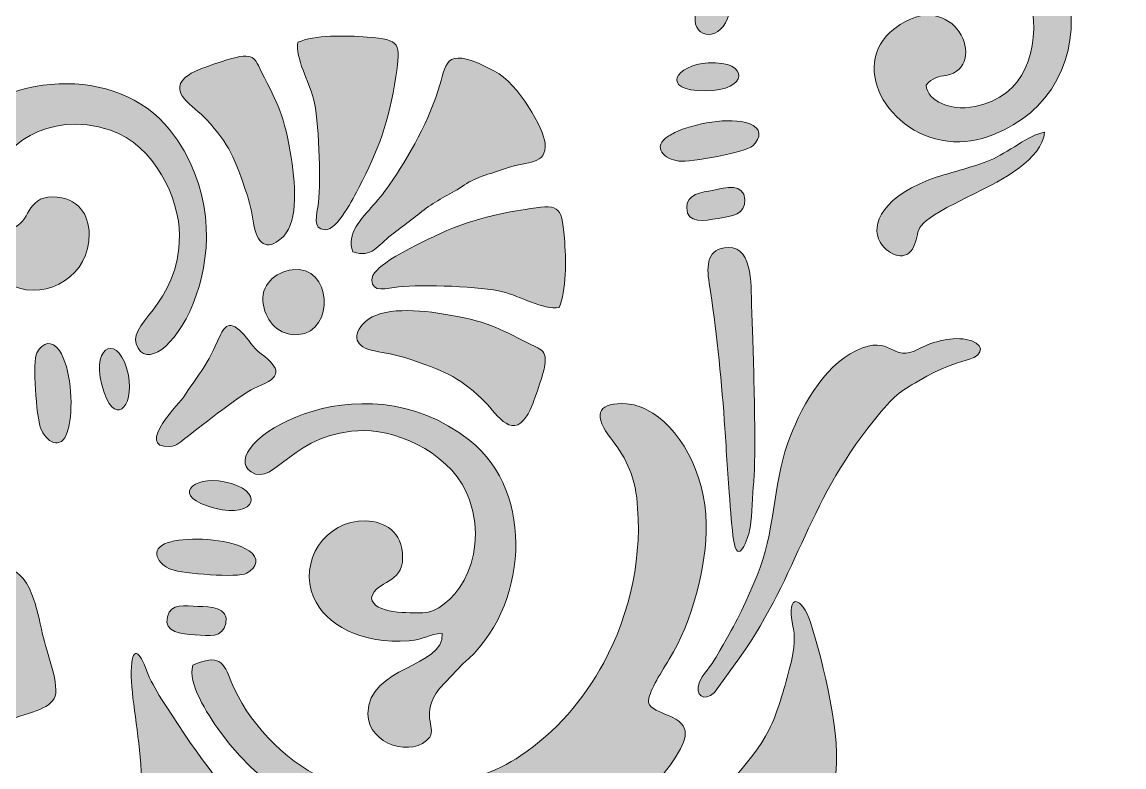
# Model space of a CAD drawing. Header units: inches. Extents: x -234 to 830, y -111 to 952.
# Drawn here: x -10.6 to 169.3, y 82.4 to 204 of the extents above; entities that cross this region are included whole.
import ezdxf

# ---------------------------------------------------------------- set-up
doc = ezdxf.new("R2010")
doc.units = ezdxf.units.IN
doc.header["$MEASUREMENT"] = 0
doc.layers.add('图层 1', color=7, linetype='Continuous')

# ---------------------------------------------------------------- blocks, each defined once
blk = doc.blocks.new('block 2')
at = {"layer": '图层 1', "true_color": 0xffffff}
h = blk.add_hatch(color=7, dxfattribs=at)
h.dxf.hatch_style = 2
edge = h.paths.add_edge_path()
edge.add_spline(control_points=[(102.31, 212.94), (101.08, 210.61), (100.11, 208.19), (99.47, 205.76), (98.33, 201.5), (103.09, 200.54), (104.59, 204.65), (107.08, 211.4), (109.58, 216.29), (114.31, 220.21), (116.01, 221.62), (118, 222.9), (120.39, 224.1), (125.6, 226.74), (134.17, 226.8), (140.76, 224.4), (155.88, 218.9), (161.18, 191.7), (143.42, 190.05), (141.45, 189.87), (137.32, 190.81), (137.02, 193.76), (138.03, 194.96), (139.2, 195.15), (140.27, 195.34), (147.58, 196.65), (141.53, 210.36), (131.9, 203), (123.78, 196.81), (131.53, 184.27), (142.52, 184.47), (147.35, 184.56), (152.51, 187.57), (155.16, 190.26), (169.34, 204.65), (154.21, 231.82), (135.23, 231.82), (127.17, 231.82), (122.57, 230.97), (116.62, 227.82), (110.71, 224.68), (105.58, 219.15), (102.31, 212.94)], knot_values=[0, 0, 0, 0, 1, 1, 1, 2, 2, 2, 3, 3, 3, 4, 4, 4, 5, 5, 5, 6, 6, 6, 7, 7, 7, 8, 8, 8, 9, 9, 9, 10, 10, 10, 11, 11, 11, 12, 12, 12, 13, 13, 13, 14, 14, 14, 14], degree=3, periodic=1)
h = blk.add_hatch(color=7, dxfattribs=at)
h.dxf.hatch_style = 2
edge = h.paths.add_edge_path()
edge.add_spline(control_points=[(18.53, 215.38), (15.9, 220.56), (8.29, 224.99), (-0.08, 225.08), (-7.05, 225.16), (-16.16, 222.73), (-22.19, 219.03), (-24.9, 217.37), (-27.5, 215.67), (-29.28, 215.62), (-30.27, 215.94), (-30.88, 217.68), (-31.33, 218.77), (-33.04, 222.89), (-35.12, 222), (-38.64, 219.77), (-40.83, 218.37), (-42.71, 216.55), (-43.59, 215.52), (-59.85, 196.47), (-55.67, 161.3), (-34.13, 145.75), (-30.85, 143.38), (-26.13, 140.41), (-23.18, 141.23), (-21.29, 145.51), (-22.6, 146.23), (-25.89, 147.52), (-32.21, 150), (-38.74, 156.16), (-41.61, 162.4), (-46.15, 172.24), (-43.3, 186.8), (-37.94, 194.79), (-34.14, 200.46), (-28.84, 205.06), (-22.78, 208.32), (-14.58, 212.74), (-5, 214.76), (4.14, 213.71), (6.56, 213.42), (8.45, 212.78), (9.98, 212.02), (11.86, 211.07), (13.22, 209.94), (14.45, 209.07), (18, 206.51), (19.79, 207.68), (19.5, 212.05), (19.42, 213.17), (19.09, 214.29), (18.53, 215.38)], knot_values=[0, 0, 0, 0, 1, 1, 1, 2, 2, 2, 3, 3, 3, 4, 4, 4, 5, 5, 5, 6, 6, 6, 7, 7, 7, 8, 8, 8, 9, 9, 9, 10, 10, 10, 11, 11, 11, 12, 12, 12, 13, 13, 13, 14, 14, 14, 15, 15, 15, 16, 16, 16, 17, 17, 17, 17], degree=3, periodic=1)
h = blk.add_hatch(color=7, dxfattribs=at)
h.dxf.hatch_style = 2
edge = h.paths.add_edge_path()
edge.add_spline(control_points=[(34.45, 200.74), (33.97, 198.16), (36.31, 194.29), (37.01, 191.51), (37.84, 188.27), (38.25, 178.31), (37.8, 174.59), (37.55, 172.49), (36.76, 170.21), (38.89, 170.13), (40.91, 170.05), (43.55, 175.35), (44.42, 177.04), (47.56, 183.09), (49.34, 187.69), (50.45, 195.17), (51.25, 200.59), (51.35, 201.16), (45.77, 201.6), (42.29, 201.87), (37.09, 201.94), (34.45, 200.74)], knot_values=[0, 0, 0, 0, 1, 1, 1, 2, 2, 2, 3, 3, 3, 4, 4, 4, 5, 5, 5, 6, 6, 6, 7, 7, 7, 7], degree=3, periodic=1)
h = blk.add_hatch(color=7, dxfattribs=at)
h.dxf.hatch_style = 2
edge = h.paths.add_edge_path()
edge.add_spline(control_points=[(49.37, 177.41), (47.4, 174.6), (45.14, 172.6), (43.96, 170.64), (43.18, 169.33), (42.87, 168.04), (43.44, 166.54), (46.57, 165.41), (47.5, 167.63), (49.73, 169.29), (51.67, 170.74), (53.55, 172.24), (55.41, 173.64), (57.36, 175.11), (59.52, 175.97), (61.65, 177.45), (63.66, 178.83), (66.23, 179.33), (68.84, 180.28), (71.84, 181.37), (75.11, 180.62), (74.81, 184.25), (74.63, 186.52), (70.51, 193.97), (66.55, 196.05), (58.67, 200.23), (58.72, 197.59), (57.63, 193.79), (56.07, 188.35), (52.5, 181.86), (49.37, 177.41)], knot_values=[0, 0, 0, 0, 1, 1, 1, 2, 2, 2, 3, 3, 3, 4, 4, 4, 5, 5, 5, 6, 6, 6, 7, 7, 7, 8, 8, 8, 9, 9, 9, 10, 10, 10, 10], degree=3, periodic=1)
h = blk.add_hatch(color=7, dxfattribs=at)
h.dxf.hatch_style = 2
edge = h.paths.add_edge_path()
edge.add_spline(control_points=[(28, 196.94), (27.08, 198.84), (26.34, 199.2), (19.67, 196.79), (18.56, 196.39), (17.56, 196.02), (16.73, 195.48), (12.6, 192.8), (17.58, 190.27), (19.48, 188.18), (23.4, 183.9), (24.06, 182.01), (26.2, 175.71), (26.75, 174.08), (27.01, 172.29), (27.33, 170.59), (27.93, 167.44), (29.88, 166.69), (32.14, 169.11), (34.53, 171.67), (34.11, 177.78), (33.21, 182.88), (31.98, 189.84), (30.87, 191.02), (28, 196.94)], knot_values=[0, 0, 0, 0, 1, 1, 1, 2, 2, 2, 3, 3, 3, 4, 4, 4, 5, 5, 5, 6, 6, 6, 7, 7, 7, 8, 8, 8, 8], degree=3, periodic=1)
h = blk.add_hatch(color=7, dxfattribs=at)
h.dxf.hatch_style = 2
edge = h.paths.add_edge_path()
edge.add_spline(control_points=[(3.83, 186.4), (11.08, 183.94), (15.13, 175.1), (15.13, 169.24), (15.13, 157.5), (5.86, 154.69), (8.37, 150.77), (12.36, 144.52), (27.96, 168.21), (13.5, 186.48), (5, 197.23), (-14.03, 196.06), (-22.98, 185.3), (-22.98, 185.3), (-26.96, 181.52), (-26.96, 181.52), (-31.33, 178.22), (-33.12, 181.03), (-34.93, 179.93), (-38.33, 177.34), (-36.24, 169.82), (-31.1, 169.82), (-23.24, 169.82), (-23.64, 182.37), (-17.98, 181.95), (-18.08, 179.81), (-18.95, 179.21), (-19.19, 176.56), (-19.86, 168.74), (-16.53, 162.87), (-12.08, 160.95), (-6.37, 158.5), (0.54, 162.78), (0.38, 169.44), (0.3, 172.54), (-1.3, 175.46), (-5.61, 175.49), (-10, 175.52), (-9.16, 171.24), (-12.19, 170.4), (-14.89, 170.71), (-14.61, 176.82), (-14.61, 178.83), (-14.61, 183.09), (-6.52, 189.91), (3.83, 186.4)], knot_values=[0, 0, 0, 0, 1, 1, 1, 2, 2, 2, 3, 3, 3, 4, 4, 4, 5, 5, 5, 6, 6, 6, 7, 7, 7, 8, 8, 8, 9, 9, 9, 10, 10, 10, 11, 11, 11, 12, 12, 12, 13, 13, 13, 14, 14, 14, 15, 15, 15, 15], degree=3, periodic=1)
h = blk.add_hatch(color=7, dxfattribs=at)
h.dxf.hatch_style = 2
edge = h.paths.add_edge_path()
edge.add_spline(control_points=[(100.99, 192.8), (108.05, 192.8), (108.37, 197.76), (101.44, 197.38), (96.08, 197.07), (93.46, 192.8), (100.99, 192.8)], knot_values=[0, 0, 0, 0, 1, 1, 1, 2, 2, 2, 2], degree=3, periodic=1)
h = blk.add_hatch(color=7, dxfattribs=at)
h.dxf.hatch_style = 2
edge = h.paths.add_edge_path()
edge.add_spline(control_points=[(95.01, 185.46), (92.09, 183.63), (94.35, 181.59), (96.64, 181.35), (98.59, 181.14), (107.56, 182.73), (108.72, 183.82), (110.16, 185.17), (110.14, 186.77), (108.16, 187.48), (104.98, 188.6), (99.06, 187.48), (96, 186), (95.65, 185.82), (95.32, 185.65), (95.01, 185.46)], knot_values=[0, 0, 0, 0, 1, 1, 1, 2, 2, 2, 3, 3, 3, 4, 4, 4, 5, 5, 5, 5], degree=3, periodic=1)
h = blk.add_hatch(color=7, dxfattribs=at)
h.dxf.hatch_style = 2
edge = h.paths.add_edge_path()
edge.add_spline(control_points=[(156.38, 186.08), (153.98, 185.68), (150.16, 182.62), (147.5, 181.49), (144.58, 180.26), (140.49, 179.44), (137.5, 178.27), (128.99, 174.97), (127.85, 170.14), (129.86, 167.61), (131.46, 165.63), (134.25, 164.86), (135.24, 167.98), (136.14, 170.83), (134.76, 171.08), (145.11, 176.12), (149.32, 178.19), (155.96, 181.59), (156.38, 186.08)], knot_values=[0, 0, 0, 0, 1, 1, 1, 2, 2, 2, 3, 3, 3, 4, 4, 4, 5, 5, 5, 6, 6, 6, 6], degree=3, periodic=1)
h = blk.add_hatch(color=7, dxfattribs=at)
h.dxf.hatch_style = 2
edge = h.paths.add_edge_path()
edge.add_spline(control_points=[(107.43, 175.06), (107.33, 177.8), (104.22, 176.99), (102.35, 176.61), (100.3, 176.18), (97.9, 176.02), (97.95, 173.72), (98.01, 171.05), (100.82, 171.59), (103.1, 171.99), (105.38, 172.37), (107.53, 172.57), (107.43, 175.06)], knot_values=[0, 0, 0, 0, 1, 1, 1, 2, 2, 2, 3, 3, 3, 4, 4, 4, 4], degree=3, periodic=1)
h = blk.add_hatch(color=7, dxfattribs=at)
h.dxf.hatch_style = 2
edge = h.paths.add_edge_path()
edge.add_spline(control_points=[(71.54, 173.45), (64.06, 172.34), (59.47, 170.56), (53.42, 167.43), (51.73, 166.55), (46.43, 163.91), (46.51, 161.91), (46.58, 159.77), (48.86, 160.56), (50.96, 160.81), (54.68, 161.26), (64.65, 160.85), (67.88, 160.02), (70.66, 159.31), (74.53, 156.98), (77.12, 157.45), (78.3, 160.1), (78.25, 165.3), (77.97, 168.78), (77.53, 174.37), (76.96, 174.27), (71.54, 173.45)], knot_values=[0, 0, 0, 0, 1, 1, 1, 2, 2, 2, 3, 3, 3, 4, 4, 4, 5, 5, 5, 6, 6, 6, 7, 7, 7, 7], degree=3, periodic=1)
h = blk.add_hatch(color=7, dxfattribs=at)
h.dxf.hatch_style = 2
edge = h.paths.add_edge_path()
edge.add_spline(control_points=[(104.08, 139.01), (104.31, 135.62), (104.59, 131.18), (104.88, 127.23), (105.1, 124.11), (105.34, 121.29), (105.59, 119.5), (106.22, 115.06), (107.99, 119.55), (108.29, 121.47), (108.66, 123.78), (108.67, 126.7), (108.88, 128.95), (109.06, 130.88), (109.08, 134.85), (109.03, 139.25), (108.97, 144.42), (108.81, 150.22), (108.67, 154.09), (108.62, 155.17), (108.58, 156.1), (108.56, 156.82), (108.4, 160.28), (108.96, 167.35), (104.73, 167.24), (101.22, 167.16), (101.16, 164.33), (101.61, 161.43), (102.75, 154.02), (103.55, 146.51), (104.08, 139.01)], knot_values=[0, 0, 0, 0, 1, 1, 1, 2, 2, 2, 3, 3, 3, 4, 4, 4, 5, 5, 5, 6, 6, 6, 7, 7, 7, 8, 8, 8, 9, 9, 9, 10, 10, 10, 10], degree=3, periodic=1)
h = blk.add_hatch(color=7, dxfattribs=at)
h.dxf.hatch_style = 2
edge = h.paths.add_edge_path()
edge.add_spline(control_points=[(28.82, 157.83), (29.32, 155.16), (31.3, 152.78), (34.54, 153.01), (40.54, 153.45), (40.08, 164.54), (33.51, 163.6), (30.78, 163.2), (28.2, 161.17), (28.82, 157.83)], knot_values=[0, 0, 0, 0, 1, 1, 1, 2, 2, 2, 3, 3, 3, 3], degree=3, periodic=1)
h = blk.add_hatch(color=7, dxfattribs=at)
h.dxf.hatch_style = 2
edge = h.paths.add_edge_path()
edge.add_spline(control_points=[(52.08, 149.2), (58.38, 147.06), (60.28, 146.39), (64.55, 142.48), (66.63, 140.59), (69.17, 135.6), (71.85, 139.74), (72.38, 140.56), (72.76, 141.57), (73.15, 142.67), (75.57, 149.35), (75.22, 150.08), (73.32, 151), (67.39, 153.88), (66.21, 154.99), (59.26, 156.21), (54.15, 157.12), (48.05, 157.54), (45.48, 155.14), (43.07, 152.9), (43.81, 150.94), (46.95, 150.34), (48.65, 150.01), (50.45, 149.76), (52.08, 149.2)], knot_values=[0, 0, 0, 0, 1, 1, 1, 2, 2, 2, 3, 3, 3, 4, 4, 4, 5, 5, 5, 6, 6, 6, 7, 7, 7, 8, 8, 8, 8], degree=3, periodic=1)
h = blk.add_hatch(color=7, dxfattribs=at)
h.dxf.hatch_style = 2
edge = h.paths.add_edge_path()
edge.add_spline(control_points=[(28.46, 149.88), (27.07, 150.91), (26.4, 152.23), (25.34, 153.32), (23, 155.7), (22.3, 154.09), (21.33, 151.93), (19.34, 147.5), (18.01, 146.27), (15.82, 142.83), (15.52, 142.35), (7.63, 134.39), (13.54, 134.75), (14.71, 134.82), (15.37, 135.56), (16.38, 136.33), (18.83, 138.23), (25.63, 143.64), (27.85, 144.5), (31.8, 146.02), (31.68, 147.48), (28.46, 149.88)], knot_values=[0, 0, 0, 0, 1, 1, 1, 2, 2, 2, 3, 3, 3, 4, 4, 4, 5, 5, 5, 6, 6, 6, 7, 7, 7, 7], degree=3, periodic=1)
h = blk.add_hatch(color=7, dxfattribs=at)
h.dxf.hatch_style = 2
edge = h.paths.add_edge_path()
edge.add_spline(control_points=[(6.77, 146.38), (5.41, 153.18), (0.69, 151.63), (2.45, 144.79), (4.33, 137.51), (7.81, 141.11), (6.77, 146.38)], knot_values=[0, 0, 0, 0, 1, 1, 1, 2, 2, 2, 2], degree=3, periodic=1)
h = blk.add_hatch(color=7, dxfattribs=at)
h.dxf.hatch_style = 2
edge = h.paths.add_edge_path()
edge.add_spline(control_points=[(102.5, 94.56), (102.5, 94.56), (106.55, 100.23), (106.55, 100.23), (116.62, 114.36), (117.36, 125.87), (129.7, 140.44), (132.44, 143.67), (133.3, 144.05), (137.17, 146.2), (140.63, 148.12), (142.67, 148.56), (143.95, 148.93), (146.81, 149.75), (146.38, 151.69), (143.56, 152.23), (140.92, 152.73), (137.47, 151.58), (135.85, 150.68), (131.34, 148.21), (131.44, 153.25), (125.64, 150.43), (120.1, 147.73), (116.35, 140.7), (114.4, 135.18), (111.99, 128.33), (112.33, 120.44), (109.45, 113.68), (106.36, 106.46), (106.17, 106.47), (102.74, 100.33), (102.06, 99.11), (100.38, 97.29), (99.98, 96.17), (99.25, 94.13), (100.72, 92.97), (102.5, 94.56)], knot_values=[0, 0, 0, 0, 1, 1, 1, 2, 2, 2, 3, 3, 3, 4, 4, 4, 5, 5, 5, 6, 6, 6, 7, 7, 7, 8, 8, 8, 9, 9, 9, 10, 10, 10, 11, 11, 11, 12, 12, 12, 12], degree=3, periodic=1)
h = blk.add_hatch(color=7, dxfattribs=at)
h.dxf.hatch_style = 2
edge = h.paths.add_edge_path()
edge.add_spline(control_points=[(-2.89, 138.27), (-2.23, 141.6), (-2.61, 147.61), (-4.49, 150.41), (-5.67, 152.16), (-7.21, 151.77), (-8.17, 150.05), (-8.94, 148.65), (-8.24, 139.56), (-7.55, 137.74), (-6.75, 135.58), (-4.2, 133.89), (-3.16, 137.19), (-3.06, 137.52), (-2.97, 137.88), (-2.89, 138.27)], knot_values=[0, 0, 0, 0, 1, 1, 1, 2, 2, 2, 3, 3, 3, 4, 4, 4, 5, 5, 5, 5], degree=3, periodic=1)
h = blk.add_hatch(color=7, dxfattribs=at)
h.dxf.hatch_style = 2
edge = h.paths.add_edge_path()
edge.add_spline(control_points=[(26.83, 130.58), (30.74, 128.07), (33.56, 137.33), (45.3, 137.33), (51.17, 137.33), (59.99, 133.28), (62.46, 126.04), (65.97, 115.69), (59.15, 107.6), (54.88, 107.6), (52.87, 107.6), (46.77, 107.32), (46.46, 110.02), (47.31, 113.05), (51.59, 112.21), (51.56, 116.6), (51.52, 120.9), (48.6, 122.5), (45.5, 122.59), (38.83, 122.76), (34.56, 115.85), (37.01, 110.13), (38.93, 105.67), (44.81, 102.35), (52.61, 103.02), (55.26, 103.26), (55.87, 104.13), (58, 104.23), (58.43, 98.57), (45.89, 98.97), (45.89, 91.1), (45.89, 85.97), (53.4, 83.89), (55.99, 87.28), (57.08, 89.09), (54.29, 90.87), (57.58, 95.25), (57.58, 95.25), (61.36, 99.23), (61.36, 99.23), (72.12, 108.18), (73.29, 127.21), (62.55, 135.71), (44.28, 150.17), (20.58, 134.58), (26.83, 130.58)], knot_values=[0, 0, 0, 0, 1, 1, 1, 2, 2, 2, 3, 3, 3, 4, 4, 4, 5, 5, 5, 6, 6, 6, 7, 7, 7, 8, 8, 8, 9, 9, 9, 10, 10, 10, 11, 11, 11, 12, 12, 12, 13, 13, 13, 14, 14, 14, 15, 15, 15, 15], degree=3, periodic=1)
h = blk.add_hatch(color=7, dxfattribs=at)
h.dxf.hatch_style = 2
edge = h.paths.add_edge_path()
edge.add_spline(control_points=[(70.85, 84.26), (62.86, 78.91), (48.3, 76.05), (38.46, 80.6), (32.22, 83.47), (26.06, 90), (23.58, 96.32), (22.3, 99.61), (21.57, 100.91), (17.29, 99.02), (16.48, 96.08), (19.45, 91.36), (21.81, 88.07), (37.36, 66.53), (72.53, 62.35), (91.58, 78.61), (92.61, 79.5), (94.42, 81.38), (95.83, 83.56), (98.07, 87.08), (98.95, 89.16), (94.83, 90.88), (93.74, 91.33), (92.01, 91.94), (91.68, 92.93), (91.73, 94.71), (93.44, 97.31), (95.1, 100.02), (98.8, 106.05), (101.22, 115.16), (101.14, 122.12), (101.04, 130.5), (96.63, 138.11), (91.44, 140.75), (90.36, 141.3), (89.23, 141.63), (88.12, 141.71), (83.74, 142), (82.56, 140.21), (85.13, 136.65), (86.01, 135.42), (87.13, 134.06), (88.07, 132.19), (88.84, 130.66), (89.5, 128.77), (89.77, 126.34), (90.82, 117.21), (88.81, 107.62), (84.39, 99.43), (81.12, 93.37), (76.52, 88.07), (70.85, 84.26)], knot_values=[0, 0, 0, 0, 1, 1, 1, 2, 2, 2, 3, 3, 3, 4, 4, 4, 5, 5, 5, 6, 6, 6, 7, 7, 7, 8, 8, 8, 9, 9, 9, 10, 10, 10, 11, 11, 11, 12, 12, 12, 13, 13, 13, 14, 14, 14, 15, 15, 15, 16, 16, 16, 17, 17, 17, 17], degree=3, periodic=1)
h = blk.add_hatch(color=7, dxfattribs=at)
h.dxf.hatch_style = 2
edge = h.paths.add_edge_path()
edge.add_spline(control_points=[(20.86, 124.66), (27.69, 122.9), (29.23, 127.62), (22.44, 128.98), (17.18, 130.03), (13.57, 126.54), (20.86, 124.66)], knot_values=[0, 0, 0, 0, 1, 1, 1, 2, 2, 2, 2], degree=3, periodic=1)
h = blk.add_hatch(color=7, dxfattribs=at)
h.dxf.hatch_style = 2
edge = h.paths.add_edge_path()
edge.add_spline(control_points=[(-31.05, 114.98), (-32.1, 111.8), (-31.84, 110.93), (-33.95, 107.04), (-35.04, 105), (-36.32, 102.86), (-37.48, 100.97), (-41.78, 93.99), (-46.14, 86.79), (-51.21, 80.38), (-53.22, 77.83), (-55.2, 75.5), (-57.68, 72.85), (-58.91, 71.52), (-60.13, 70.09), (-60.61, 69.06), (-62.27, 65.48), (-56.28, 60.17), (-53.82, 61.95), (-44.94, 68.34), (-27.37, 83.92), (-15.04, 89.21), (-10.33, 91.23), (-6.55, 91.5), (-5.36, 93.58), (-4.25, 95.5), (-6.64, 101.28), (-7.24, 104.05), (-7.73, 106.37), (-8.25, 108.7), (-8.97, 110.59), (-11.15, 116.22), (-14.96, 115.75), (-25.16, 117.8), (-29.95, 118.78), (-29.73, 119.02), (-31.05, 114.98)], knot_values=[0, 0, 0, 0, 1, 1, 1, 2, 2, 2, 3, 3, 3, 4, 4, 4, 5, 5, 5, 6, 6, 6, 7, 7, 7, 8, 8, 8, 9, 9, 9, 10, 10, 10, 11, 11, 11, 12, 12, 12, 12], degree=3, periodic=1)
h = blk.add_hatch(color=7, dxfattribs=at)
h.dxf.hatch_style = 2
edge = h.paths.add_edge_path()
edge.add_spline(control_points=[(26.1, 114.04), (27.83, 114.99), (28.22, 116.54), (26.47, 117.71), (23.67, 119.59), (17.66, 119.98), (14.32, 119.32), (13.95, 119.24), (13.58, 119.15), (13.25, 119.04), (9.95, 118.01), (11.64, 115.46), (13.8, 114.66), (15.63, 113.97), (24.71, 113.26), (26.1, 114.04)], knot_values=[0, 0, 0, 0, 1, 1, 1, 2, 2, 2, 3, 3, 3, 4, 4, 4, 5, 5, 5, 5], degree=3, periodic=1)
h = blk.add_hatch(color=7, dxfattribs=at)
h.dxf.hatch_style = 2
edge = h.paths.add_edge_path()
edge.add_spline(control_points=[(90.16, 47.25), (97.22, 50.99), (97.9, 56.36), (102.05, 60.06), (105.1, 62.78), (109.46, 64.62), (112.68, 67.14), (118.71, 71.87), (120.74, 72.14), (122.2, 80.65), (123.28, 86.86), (120.27, 99.45), (118.15, 106.03), (116.81, 110.19), (114.11, 111.08), (115.29, 105.43), (115.58, 104.05), (115.74, 102.18), (114.69, 98.31), (113.78, 94.95), (112.86, 91.48), (111.35, 88.42), (108.81, 83.29), (101.88, 76.43), (97.28, 72.64), (93.31, 69.37), (88.45, 65.81), (85.07, 62.2), (83.44, 60.45), (82.35, 58.42), (81.78, 56.37), (78.96, 46.25), (84.09, 44.04), (90.16, 47.25)], knot_values=[0, 0, 0, 0, 1, 1, 1, 2, 2, 2, 3, 3, 3, 4, 4, 4, 5, 5, 5, 6, 6, 6, 7, 7, 7, 8, 8, 8, 9, 9, 9, 10, 10, 10, 11, 11, 11, 11], degree=3, periodic=1)
h = blk.add_hatch(color=7, dxfattribs=at)
h.dxf.hatch_style = 2
edge = h.paths.add_edge_path()
edge.add_spline(control_points=[(13.15, 106.95), (12.54, 104.34), (15.4, 104.17), (17.7, 103.98), (20.01, 103.79), (22.15, 103.44), (22.67, 105.86), (23.26, 108.55), (20.05, 108.55), (18.14, 108.64), (16.04, 108.73), (13.68, 109.19), (13.15, 106.95)], knot_values=[0, 0, 0, 0, 1, 1, 1, 2, 2, 2, 3, 3, 3, 4, 4, 4, 4], degree=3, periodic=1)
h = blk.add_hatch(color=7, dxfattribs=at)
h.dxf.hatch_style = 2
edge = h.paths.add_edge_path()
edge.add_spline(control_points=[(15.55, 7.1), (20.68, 9.52), (33.78, 51.46), (33.78, 60.52), (33.78, 67.7), (34.41, 68.52), (29.01, 72.16), (22.71, 77.38), (16.72, 86.45), (12.2, 93.51), (11.17, 95.11), (10.3, 96.68), (9.81, 98.05), (8.63, 101.37), (7.31, 102.38), (7.24, 98.01), (7.18, 93.84), (8.54, 87.92), (8.87, 81.68), (8.87, 81.68), (9.32, 70.56), (9.32, 70.56), (9.64, 62.11), (6.4, 40.58), (3.76, 32.63), (2.86, 29.88), (1.5, 27.75), (2.82, 24.55), (4.76, 19.88), (11.62, 9.38), (15.55, 7.1)], knot_values=[0, 0, 0, 0, 1, 1, 1, 2, 2, 2, 3, 3, 3, 4, 4, 4, 5, 5, 5, 6, 6, 6, 7, 7, 7, 8, 8, 8, 9, 9, 9, 10, 10, 10, 10], degree=3, periodic=1)
at = {"layer": '图层 1', "lineweight": 0}
for points, knots in [([(102.31, 212.94), (101.08, 210.61), (100.11, 208.19), (99.47, 205.76), (98.33, 201.5), (103.09, 200.54), (104.59, 204.65), (107.08, 211.4), (109.58, 216.29), (114.31, 220.21), (116.01, 221.62), (118, 222.9), (120.39, 224.1), (125.6, 226.74), (134.17, 226.8), (140.76, 224.4), (155.88, 218.9), (161.18, 191.7), (143.42, 190.05), (141.45, 189.87), (137.32, 190.81), (137.02, 193.76), (138.03, 194.96), (139.2, 195.15), (140.27, 195.34), (147.58, 196.65), (141.53, 210.36), (131.9, 203), (123.78, 196.81), (131.53, 184.27), (142.52, 184.47), (147.35, 184.56), (152.51, 187.57), (155.16, 190.26), (169.34, 204.65), (154.21, 231.82), (135.23, 231.82), (127.17, 231.82), (122.57, 230.97), (116.62, 227.82), (110.71, 224.68), (105.58, 219.15), (102.31, 212.94)], [0, 0, 0, 0, 1, 1, 1, 2, 2, 2, 3, 3, 3, 4, 4, 4, 5, 5, 5, 6, 6, 6, 7, 7, 7, 8, 8, 8, 9, 9, 9, 10, 10, 10, 11, 11, 11, 12, 12, 12, 13, 13, 13, 14, 14, 14, 14]), ([(18.53, 215.38), (15.9, 220.56), (8.29, 224.99), (-0.08, 225.08), (-7.05, 225.16), (-16.16, 222.73), (-22.19, 219.03), (-24.9, 217.37), (-27.5, 215.67), (-29.28, 215.62), (-30.27, 215.94), (-30.88, 217.68), (-31.33, 218.77), (-33.04, 222.89), (-35.12, 222), (-38.64, 219.77), (-40.83, 218.37), (-42.71, 216.55), (-43.59, 215.52), (-59.85, 196.47), (-55.67, 161.3), (-34.13, 145.75), (-30.85, 143.38), (-26.13, 140.41), (-23.18, 141.23), (-21.29, 145.51), (-22.6, 146.23), (-25.89, 147.52), (-32.21, 150), (-38.74, 156.16), (-41.61, 162.4), (-46.15, 172.24), (-43.3, 186.8), (-37.94, 194.79), (-34.14, 200.46), (-28.84, 205.06), (-22.78, 208.32), (-14.58, 212.74), (-5, 214.76), (4.14, 213.71), (6.56, 213.42), (8.45, 212.78), (9.98, 212.02), (11.86, 211.07), (13.22, 209.94), (14.45, 209.07), (18, 206.51), (19.79, 207.68), (19.5, 212.05), (19.42, 213.17), (19.09, 214.29), (18.53, 215.38)], [0, 0, 0, 0, 1, 1, 1, 2, 2, 2, 3, 3, 3, 4, 4, 4, 5, 5, 5, 6, 6, 6, 7, 7, 7, 8, 8, 8, 9, 9, 9, 10, 10, 10, 11, 11, 11, 12, 12, 12, 13, 13, 13, 14, 14, 14, 15, 15, 15, 16, 16, 16, 17, 17, 17, 17]), ([(34.45, 200.74), (33.97, 198.16), (36.31, 194.29), (37.01, 191.51), (37.84, 188.27), (38.25, 178.31), (37.8, 174.59), (37.55, 172.49), (36.76, 170.21), (38.89, 170.13), (40.91, 170.05), (43.55, 175.35), (44.42, 177.04), (47.56, 183.09), (49.34, 187.69), (50.45, 195.17), (51.25, 200.59), (51.35, 201.16), (45.77, 201.6), (42.29, 201.87), (37.09, 201.94), (34.45, 200.74)], [0, 0, 0, 0, 1, 1, 1, 2, 2, 2, 3, 3, 3, 4, 4, 4, 5, 5, 5, 6, 6, 6, 7, 7, 7, 7]), ([(49.37, 177.41), (47.4, 174.6), (45.14, 172.6), (43.96, 170.64), (43.18, 169.33), (42.87, 168.04), (43.44, 166.54), (46.57, 165.41), (47.5, 167.63), (49.73, 169.29), (51.67, 170.74), (53.55, 172.24), (55.41, 173.64), (57.36, 175.11), (59.52, 175.97), (61.65, 177.45), (63.66, 178.83), (66.23, 179.33), (68.84, 180.28), (71.84, 181.37), (75.11, 180.62), (74.81, 184.25), (74.63, 186.52), (70.51, 193.97), (66.55, 196.05), (58.67, 200.23), (58.72, 197.59), (57.63, 193.79), (56.07, 188.35), (52.5, 181.86), (49.37, 177.41)], [0, 0, 0, 0, 1, 1, 1, 2, 2, 2, 3, 3, 3, 4, 4, 4, 5, 5, 5, 6, 6, 6, 7, 7, 7, 8, 8, 8, 9, 9, 9, 10, 10, 10, 10]), ([(28, 196.94), (27.08, 198.84), (26.34, 199.2), (19.67, 196.79), (18.56, 196.39), (17.56, 196.02), (16.73, 195.48), (12.6, 192.8), (17.58, 190.27), (19.48, 188.18), (23.4, 183.9), (24.06, 182.01), (26.2, 175.71), (26.75, 174.08), (27.01, 172.29), (27.33, 170.59), (27.93, 167.44), (29.88, 166.69), (32.14, 169.11), (34.53, 171.67), (34.11, 177.78), (33.21, 182.88), (31.98, 189.84), (30.87, 191.02), (28, 196.94)], [0, 0, 0, 0, 1, 1, 1, 2, 2, 2, 3, 3, 3, 4, 4, 4, 5, 5, 5, 6, 6, 6, 7, 7, 7, 8, 8, 8, 8]), ([(3.83, 186.4), (11.08, 183.94), (15.13, 175.1), (15.13, 169.24), (15.13, 157.5), (5.86, 154.69), (8.37, 150.77), (12.36, 144.52), (27.96, 168.21), (13.5, 186.48), (5, 197.23), (-14.03, 196.06), (-22.98, 185.3), (-22.98, 185.3), (-26.96, 181.52), (-26.96, 181.52), (-31.33, 178.22), (-33.12, 181.03), (-34.93, 179.93), (-38.33, 177.34), (-36.24, 169.82), (-31.1, 169.82), (-23.24, 169.82), (-23.64, 182.37), (-17.98, 181.95), (-18.08, 179.81), (-18.95, 179.21), (-19.19, 176.56), (-19.86, 168.74), (-16.53, 162.87), (-12.08, 160.95), (-6.37, 158.5), (0.54, 162.78), (0.38, 169.44), (0.3, 172.54), (-1.3, 175.46), (-5.61, 175.49), (-10, 175.52), (-9.16, 171.24), (-12.19, 170.4), (-14.89, 170.71), (-14.61, 176.82), (-14.61, 178.83), (-14.61, 183.09), (-6.52, 189.91), (3.83, 186.4)], [0, 0, 0, 0, 1, 1, 1, 2, 2, 2, 3, 3, 3, 4, 4, 4, 5, 5, 5, 6, 6, 6, 7, 7, 7, 8, 8, 8, 9, 9, 9, 10, 10, 10, 11, 11, 11, 12, 12, 12, 13, 13, 13, 14, 14, 14, 15, 15, 15, 15]), ([(100.99, 192.8), (108.05, 192.8), (108.37, 197.76), (101.44, 197.38), (96.08, 197.07), (93.46, 192.8), (100.99, 192.8)], [0, 0, 0, 0, 1, 1, 1, 2, 2, 2, 2]), ([(95.01, 185.46), (92.09, 183.63), (94.35, 181.59), (96.64, 181.35), (98.59, 181.14), (107.56, 182.73), (108.72, 183.82), (110.16, 185.17), (110.14, 186.77), (108.16, 187.48), (104.98, 188.6), (99.06, 187.48), (96, 186), (95.65, 185.82), (95.32, 185.65), (95.01, 185.46)], [0, 0, 0, 0, 1, 1, 1, 2, 2, 2, 3, 3, 3, 4, 4, 4, 5, 5, 5, 5]), ([(156.38, 186.08), (153.98, 185.68), (150.16, 182.62), (147.5, 181.49), (144.58, 180.26), (140.49, 179.44), (137.5, 178.27), (128.99, 174.97), (127.85, 170.14), (129.86, 167.61), (131.46, 165.63), (134.25, 164.86), (135.24, 167.98), (136.14, 170.83), (134.76, 171.08), (145.11, 176.12), (149.32, 178.19), (155.96, 181.59), (156.38, 186.08)], [0, 0, 0, 0, 1, 1, 1, 2, 2, 2, 3, 3, 3, 4, 4, 4, 5, 5, 5, 6, 6, 6, 6]), ([(107.43, 175.06), (107.33, 177.8), (104.22, 176.99), (102.35, 176.61), (100.3, 176.18), (97.9, 176.02), (97.95, 173.72), (98.01, 171.05), (100.82, 171.59), (103.1, 171.99), (105.38, 172.37), (107.53, 172.57), (107.43, 175.06)], [0, 0, 0, 0, 1, 1, 1, 2, 2, 2, 3, 3, 3, 4, 4, 4, 4]), ([(71.54, 173.45), (64.06, 172.34), (59.47, 170.56), (53.42, 167.43), (51.73, 166.55), (46.43, 163.91), (46.51, 161.91), (46.58, 159.77), (48.86, 160.56), (50.96, 160.81), (54.68, 161.26), (64.65, 160.85), (67.88, 160.02), (70.66, 159.31), (74.53, 156.98), (77.12, 157.45), (78.3, 160.1), (78.25, 165.3), (77.97, 168.78), (77.53, 174.37), (76.96, 174.27), (71.54, 173.45)], [0, 0, 0, 0, 1, 1, 1, 2, 2, 2, 3, 3, 3, 4, 4, 4, 5, 5, 5, 6, 6, 6, 7, 7, 7, 7]), ([(104.08, 139.01), (104.31, 135.62), (104.59, 131.18), (104.88, 127.23), (105.1, 124.11), (105.34, 121.29), (105.59, 119.5), (106.22, 115.06), (107.99, 119.55), (108.29, 121.47), (108.66, 123.78), (108.67, 126.7), (108.88, 128.95), (109.06, 130.88), (109.08, 134.85), (109.03, 139.25), (108.97, 144.42), (108.81, 150.22), (108.67, 154.09), (108.62, 155.17), (108.58, 156.1), (108.56, 156.82), (108.4, 160.28), (108.96, 167.35), (104.73, 167.24), (101.22, 167.16), (101.16, 164.33), (101.61, 161.43), (102.75, 154.02), (103.55, 146.51), (104.08, 139.01)], [0, 0, 0, 0, 1, 1, 1, 2, 2, 2, 3, 3, 3, 4, 4, 4, 5, 5, 5, 6, 6, 6, 7, 7, 7, 8, 8, 8, 9, 9, 9, 10, 10, 10, 10]), ([(28.82, 157.83), (29.32, 155.16), (31.3, 152.78), (34.54, 153.01), (40.54, 153.45), (40.08, 164.54), (33.51, 163.6), (30.78, 163.2), (28.2, 161.17), (28.82, 157.83)], [0, 0, 0, 0, 1, 1, 1, 2, 2, 2, 3, 3, 3, 3]), ([(52.08, 149.2), (58.38, 147.06), (60.28, 146.39), (64.55, 142.48), (66.63, 140.59), (69.17, 135.6), (71.85, 139.74), (72.38, 140.56), (72.76, 141.57), (73.15, 142.67), (75.57, 149.35), (75.22, 150.08), (73.32, 151), (67.39, 153.88), (66.21, 154.99), (59.26, 156.21), (54.15, 157.12), (48.05, 157.54), (45.48, 155.14), (43.07, 152.9), (43.81, 150.94), (46.95, 150.34), (48.65, 150.01), (50.45, 149.76), (52.08, 149.2)], [0, 0, 0, 0, 1, 1, 1, 2, 2, 2, 3, 3, 3, 4, 4, 4, 5, 5, 5, 6, 6, 6, 7, 7, 7, 8, 8, 8, 8]), ([(28.46, 149.88), (27.07, 150.91), (26.4, 152.23), (25.34, 153.32), (23, 155.7), (22.3, 154.09), (21.33, 151.93), (19.34, 147.5), (18.01, 146.27), (15.82, 142.83), (15.52, 142.35), (7.63, 134.39), (13.54, 134.75), (14.71, 134.82), (15.37, 135.56), (16.38, 136.33), (18.83, 138.23), (25.63, 143.64), (27.85, 144.5), (31.8, 146.02), (31.68, 147.48), (28.46, 149.88)], [0, 0, 0, 0, 1, 1, 1, 2, 2, 2, 3, 3, 3, 4, 4, 4, 5, 5, 5, 6, 6, 6, 7, 7, 7, 7]), ([(6.77, 146.38), (5.41, 153.18), (0.69, 151.63), (2.45, 144.79), (4.33, 137.51), (7.81, 141.11), (6.77, 146.38)], [0, 0, 0, 0, 1, 1, 1, 2, 2, 2, 2]), ([(102.5, 94.56), (102.5, 94.56), (106.55, 100.23), (106.55, 100.23), (116.62, 114.36), (117.36, 125.87), (129.7, 140.44), (132.44, 143.67), (133.3, 144.05), (137.17, 146.2), (140.63, 148.12), (142.67, 148.56), (143.95, 148.93), (146.81, 149.75), (146.38, 151.69), (143.56, 152.23), (140.92, 152.73), (137.47, 151.58), (135.85, 150.68), (131.34, 148.21), (131.44, 153.25), (125.64, 150.43), (120.1, 147.73), (116.35, 140.7), (114.4, 135.18), (111.99, 128.33), (112.33, 120.44), (109.45, 113.68), (106.36, 106.46), (106.17, 106.47), (102.74, 100.33), (102.06, 99.11), (100.38, 97.29), (99.98, 96.17), (99.25, 94.13), (100.72, 92.97), (102.5, 94.56)], [0, 0, 0, 0, 1, 1, 1, 2, 2, 2, 3, 3, 3, 4, 4, 4, 5, 5, 5, 6, 6, 6, 7, 7, 7, 8, 8, 8, 9, 9, 9, 10, 10, 10, 11, 11, 11, 12, 12, 12, 12]), ([(-2.89, 138.27), (-2.23, 141.6), (-2.61, 147.61), (-4.49, 150.41), (-5.67, 152.16), (-7.21, 151.77), (-8.17, 150.05), (-8.94, 148.65), (-8.24, 139.56), (-7.55, 137.74), (-6.75, 135.58), (-4.2, 133.89), (-3.16, 137.19), (-3.06, 137.52), (-2.97, 137.88), (-2.89, 138.27)], [0, 0, 0, 0, 1, 1, 1, 2, 2, 2, 3, 3, 3, 4, 4, 4, 5, 5, 5, 5]), ([(26.83, 130.58), (30.74, 128.07), (33.56, 137.33), (45.3, 137.33), (51.17, 137.33), (59.99, 133.28), (62.46, 126.04), (65.97, 115.69), (59.15, 107.6), (54.88, 107.6), (52.87, 107.6), (46.77, 107.32), (46.46, 110.02), (47.31, 113.05), (51.59, 112.21), (51.56, 116.6), (51.52, 120.9), (48.6, 122.5), (45.5, 122.59), (38.83, 122.76), (34.56, 115.85), (37.01, 110.13), (38.93, 105.67), (44.81, 102.35), (52.61, 103.02), (55.26, 103.26), (55.87, 104.13), (58, 104.23), (58.43, 98.57), (45.89, 98.97), (45.89, 91.1), (45.89, 85.97), (53.4, 83.89), (55.99, 87.28), (57.08, 89.09), (54.29, 90.87), (57.58, 95.25), (57.58, 95.25), (61.36, 99.23), (61.36, 99.23), (72.12, 108.18), (73.29, 127.21), (62.55, 135.71), (44.28, 150.17), (20.58, 134.58), (26.83, 130.58)], [0, 0, 0, 0, 1, 1, 1, 2, 2, 2, 3, 3, 3, 4, 4, 4, 5, 5, 5, 6, 6, 6, 7, 7, 7, 8, 8, 8, 9, 9, 9, 10, 10, 10, 11, 11, 11, 12, 12, 12, 13, 13, 13, 14, 14, 14, 15, 15, 15, 15]), ([(70.85, 84.26), (62.86, 78.91), (48.3, 76.05), (38.46, 80.6), (32.22, 83.47), (26.06, 90), (23.58, 96.32), (22.3, 99.61), (21.57, 100.91), (17.29, 99.02), (16.48, 96.08), (19.45, 91.36), (21.81, 88.07), (37.36, 66.53), (72.53, 62.35), (91.58, 78.61), (92.61, 79.5), (94.42, 81.38), (95.83, 83.56), (98.07, 87.08), (98.95, 89.16), (94.83, 90.88), (93.74, 91.33), (92.01, 91.94), (91.68, 92.93), (91.73, 94.71), (93.44, 97.31), (95.1, 100.02), (98.8, 106.05), (101.22, 115.16), (101.14, 122.12), (101.04, 130.5), (96.63, 138.11), (91.44, 140.75), (90.36, 141.3), (89.23, 141.63), (88.12, 141.71), (83.74, 142), (82.56, 140.21), (85.13, 136.65), (86.01, 135.42), (87.13, 134.06), (88.07, 132.19), (88.84, 130.66), (89.5, 128.77), (89.77, 126.34), (90.82, 117.21), (88.81, 107.62), (84.39, 99.43), (81.12, 93.37), (76.52, 88.07), (70.85, 84.26)], [0, 0, 0, 0, 1, 1, 1, 2, 2, 2, 3, 3, 3, 4, 4, 4, 5, 5, 5, 6, 6, 6, 7, 7, 7, 8, 8, 8, 9, 9, 9, 10, 10, 10, 11, 11, 11, 12, 12, 12, 13, 13, 13, 14, 14, 14, 15, 15, 15, 16, 16, 16, 17, 17, 17, 17]), ([(20.86, 124.66), (27.69, 122.9), (29.23, 127.62), (22.44, 128.98), (17.18, 130.03), (13.57, 126.54), (20.86, 124.66)], [0, 0, 0, 0, 1, 1, 1, 2, 2, 2, 2]), ([(-31.05, 114.98), (-32.1, 111.8), (-31.84, 110.93), (-33.95, 107.04), (-35.04, 105), (-36.32, 102.86), (-37.48, 100.97), (-41.78, 93.99), (-46.14, 86.79), (-51.21, 80.38), (-53.22, 77.83), (-55.2, 75.5), (-57.68, 72.85), (-58.91, 71.52), (-60.13, 70.09), (-60.61, 69.06), (-62.27, 65.48), (-56.28, 60.17), (-53.82, 61.95), (-44.94, 68.34), (-27.37, 83.92), (-15.04, 89.21), (-10.33, 91.23), (-6.55, 91.5), (-5.36, 93.58), (-4.25, 95.5), (-6.64, 101.28), (-7.24, 104.05), (-7.73, 106.37), (-8.25, 108.7), (-8.97, 110.59), (-11.15, 116.22), (-14.96, 115.75), (-25.16, 117.8), (-29.95, 118.78), (-29.73, 119.02), (-31.05, 114.98)], [0, 0, 0, 0, 1, 1, 1, 2, 2, 2, 3, 3, 3, 4, 4, 4, 5, 5, 5, 6, 6, 6, 7, 7, 7, 8, 8, 8, 9, 9, 9, 10, 10, 10, 11, 11, 11, 12, 12, 12, 12]), ([(26.1, 114.04), (27.83, 114.99), (28.22, 116.54), (26.47, 117.71), (23.67, 119.59), (17.66, 119.98), (14.32, 119.32), (13.95, 119.24), (13.58, 119.15), (13.25, 119.04), (9.95, 118.01), (11.64, 115.46), (13.8, 114.66), (15.63, 113.97), (24.71, 113.26), (26.1, 114.04)], [0, 0, 0, 0, 1, 1, 1, 2, 2, 2, 3, 3, 3, 4, 4, 4, 5, 5, 5, 5]), ([(90.16, 47.25), (97.22, 50.99), (97.9, 56.36), (102.05, 60.06), (105.1, 62.78), (109.46, 64.62), (112.68, 67.14), (118.71, 71.87), (120.74, 72.14), (122.2, 80.65), (123.28, 86.86), (120.27, 99.45), (118.15, 106.03), (116.81, 110.19), (114.11, 111.08), (115.29, 105.43), (115.58, 104.05), (115.74, 102.18), (114.69, 98.31), (113.78, 94.95), (112.86, 91.48), (111.35, 88.42), (108.81, 83.29), (101.88, 76.43), (97.28, 72.64), (93.31, 69.37), (88.45, 65.81), (85.07, 62.2), (83.44, 60.45), (82.35, 58.42), (81.78, 56.37), (78.96, 46.25), (84.09, 44.04), (90.16, 47.25)], [0, 0, 0, 0, 1, 1, 1, 2, 2, 2, 3, 3, 3, 4, 4, 4, 5, 5, 5, 6, 6, 6, 7, 7, 7, 8, 8, 8, 9, 9, 9, 10, 10, 10, 11, 11, 11, 11]), ([(13.15, 106.95), (12.54, 104.34), (15.4, 104.17), (17.7, 103.98), (20.01, 103.79), (22.15, 103.44), (22.67, 105.86), (23.26, 108.55), (20.05, 108.55), (18.14, 108.64), (16.04, 108.73), (13.68, 109.19), (13.15, 106.95)], [0, 0, 0, 0, 1, 1, 1, 2, 2, 2, 3, 3, 3, 4, 4, 4, 4]), ([(15.55, 7.1), (20.68, 9.52), (33.78, 51.46), (33.78, 60.52), (33.78, 67.7), (34.41, 68.52), (29.01, 72.16), (22.71, 77.38), (16.72, 86.45), (12.2, 93.51), (11.17, 95.11), (10.3, 96.68), (9.81, 98.05), (8.63, 101.37), (7.31, 102.38), (7.24, 98.01), (7.18, 93.84), (8.54, 87.92), (8.87, 81.68), (8.87, 81.68), (9.32, 70.56), (9.32, 70.56), (9.64, 62.11), (6.4, 40.58), (3.76, 32.63), (2.86, 29.88), (1.5, 27.75), (2.82, 24.55), (4.76, 19.88), (11.62, 9.38), (15.55, 7.1)], [0, 0, 0, 0, 1, 1, 1, 2, 2, 2, 3, 3, 3, 4, 4, 4, 5, 5, 5, 6, 6, 6, 7, 7, 7, 8, 8, 8, 9, 9, 9, 10, 10, 10, 10])]:
    blk.add_open_spline(points, degree=3, knots=knots, dxfattribs=at)

msp = doc.modelspace()

# ---------------------------------------------------------------- block references
at = {"layer": '图层 1'}
msp.add_blockref('block 2', (0, 0), dxfattribs=at)

doc.saveas('drawing.dxf')
